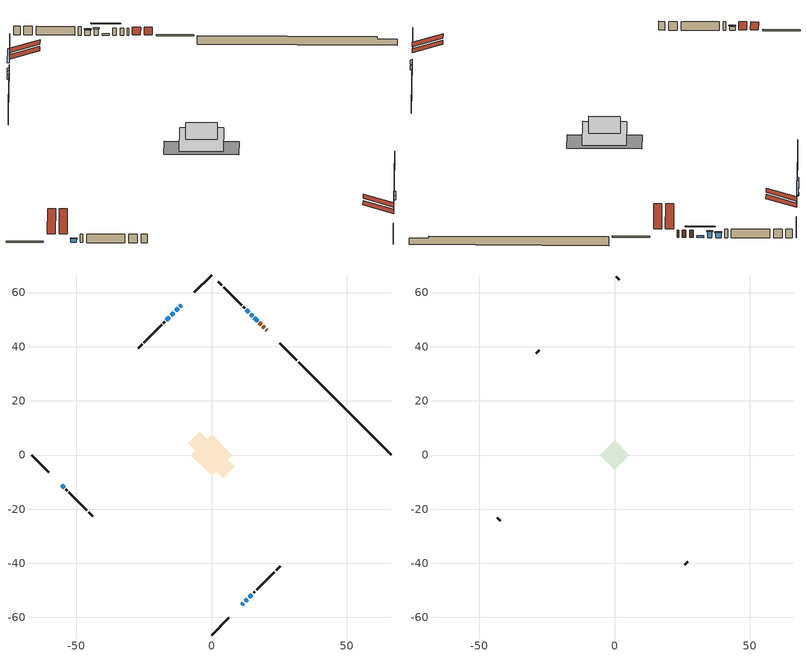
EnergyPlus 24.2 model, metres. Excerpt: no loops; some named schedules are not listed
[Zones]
conditioned space
 floor adiabatic (AdiabaticFloorConstruction): -7.62,0 0,7.62 7.62,0 0,-7.62 z0.52
 floor foundation (Slab1 construction): -8.57,4.3 -4.3,8.57 8.57,-4.3 4.3,-8.57 z-1.93
 wall outside (RimJoist1 construction): 0,-66.49 6.42,-60.06 / -66.49,0 -60.06,-6.42 / 0,66.49 -6.42,60.06 / 31.56,34.93 25.14,41.35 z0.52:0.82
 wall outside (AdiabaticWallConstruction 1): 20.4,46.08 20.17,46.32 / 19.52,46.97 18.94,47.54 / 18.29,48.2 17.7,48.79 z0.52:2.55
 wall outside (AdiabaticWallConstruction): 11.16,-55.33 11.73,-54.76 z0.52:1.74; 12.39,-54.1 13.29,-53.2 / -13.86,52.63 -14.88,51.61 z0.52:2.17; -55.33,-11.16 -54.43,-12.06 / -12.3,54.19 -13.2,53.29 z0.52:1.59; 17.05,49.44 15.86,50.63 z0.52:1; -11.16,55.33 -11.65,54.84 z0.52:1.89; 15.2,51.28 14.45,52.04 z0.52:2.22; 13.79,52.7 12.89,53.6 z0.52:1.97; -15.54,50.95 -16.63,49.85 z0.52:2.58; 13.94,-52.55 14.88,-51.61 z0.52:2.02
 wall outside (Wall1 construction): 15.53,-50.95 16.01,-50.48 / -53.77,-12.72 -53.29,-13.19 / -17.29,49.2 -17.77,48.72 / 12.24,54.25 11.76,54.73 z0.52:2.96
 wall outside (Wall2 construction): 16.67,-49.82 23.25,-43.23 / -52.64,-13.85 -46.05,-20.44 / -18.43,48.06 -25.01,41.48 / 11.1,55.39 4.52,61.97 z0.52:2.96
 wall outside (Wall3 construction): 23.91,-42.58 25.36,-41.13 / -45.4,-21.09 -43.95,-22.54 / -25.67,40.82 -27.12,39.37 / 3.86,62.63 2.41,64.08 z0.52:2.96
 wall foundation (FoundationWall1 construction): 32.22,34.27,-1.93 32.22,34.27,0.52 63.06,3.43,0.52 63.06,3.43,-0.19 66.49,0,-0.19 66.49,0,-1.93
 window (WindowConstruction 8): 11.16,-55.33 11.73,-54.76 z0.52:1.74
 window (WindowConstruction 6): 12.39,-54.1 13.28,-53.2 z0.52:2.17
 window (WindowConstruction 7): -55.33,-11.16 -54.43,-12.06 z0.52:1.59
 window (WindowConstruction 9): 17.05,49.44 15.86,50.63 z0.52:1
 window (WindowConstruction 10): -11.16,55.33 -11.65,54.84 z0.52:1.89
 window (WindowConstruction): 15.2,51.29 14.45,52.04 z0.52:2.22
 window (WindowConstruction 1): 13.79,52.7 12.89,53.6 z0.52:1.97
 window (WindowConstruction 2): -12.3,54.19 -13.2,53.29 z0.52:1.59
 window (WindowConstruction 3): -13.86,52.63 -14.88,51.61 z0.52:2.17
 window (WindowConstruction 4): -15.54,50.95 -16.63,49.86 z0.52:2.58
 window (WindowConstruction 5): 13.94,-52.55 14.88,-51.61 z0.52:2.02
 door (Door): 20.4,46.09 20.17,46.32 z0.52:2.55
 door (Door 1): 19.52,46.97 18.94,47.54 z0.52:2.55
 door (Door 2): 18.29,48.2 17.7,48.78 z0.52:2.55
 ceiling adiabatic (AdiabaticFloorConstruction): 0,-7.62 7.62,0 0,7.62 -7.62,0 z0.52
 roof outside (Roof2 construction): 10.5,-55.98,2.96 5.26,-50.74,5.43 3.88,-52.12,5.43 9.12,-57.37,2.96; -55.98,-10.5,2.96 -50.74,-5.26,5.43 -52.12,-3.88,5.43 -57.37,-9.12,2.96; -10.5,55.98,2.96 -5.26,50.74,5.43 -3.88,52.12,5.43 -9.12,57.37,2.96; 21.06,45.43,2.96 15.81,40.18,5.43 17.2,38.8,5.43 22.44,44.05,2.96
attic - vented
 floor to conditioned space (Floor1 construction Reversed): -5.39,0 0,5.39 5.39,0 0,-5.39 z2.96
 wall outside (Wall4 construction): 26.02,-40.47 27.11,-39.38 / -43.29,-23.2 -42.19,-24.29 / -27.77,38.71 -28.87,37.62 / 1.75,64.74 0.66,65.83 z0.52:2.96
 roof outside (Roof1 construction): 8.46,-58.02,2.96 3.22,-52.78,5.43 1.84,-54.16,5.43 7.08,-59.41,2.96; -58.02,-8.46,2.96 -52.78,-3.22,5.43 -54.16,-1.84,5.43 -59.41,-7.08,2.96; -8.46,58.02,2.96 -3.22,52.78,5.43 -1.84,54.16,5.43 -7.08,59.41,2.96; 23.1,43.39,2.96 17.85,38.14,5.43 19.24,36.76,5.43 24.48,42.01,2.96
shading: 13.43,-53.06 12.24,-54.24 12.53,-54.54 13.72,-53.35 z2.37; -54.29,-12.2 -55.47,-11.02 -55.76,-11.31 -54.58,-12.49 z1.79; 13.86,52.63 19.05,47.44 19.34,47.73 14.15,52.92 z3.83; -13.65,52.84 -9.16,57.33 -9.45,57.62 -13.94,53.13 z4.72; 14.31,52.18 15.35,51.14 15.64,51.43 14.6,52.47 z2.42; 12.75,53.74 13.93,52.55 14.22,52.85 13.04,54.03 z2.17; -13.34,53.15 -12.16,54.33 -12.45,54.62 -13.63,53.44 z1.79; -15.02,51.46 -13.72,52.77 -14.01,53.06 -15.31,51.76 z2.37; -16.78,49.71 -15.4,51.09 -15.69,51.38 -17.07,50 z2.78; 15.02,-51.47 13.8,-52.69 14.09,-52.98 15.31,-51.76 z2.22
[Building]
Building 1: Terrain=Suburbs
[Site:Location]
Toronto City Centre_ON: Latitude {deg}=43.63; Longitude {deg}=-79.39; Time Zone {hr}=-5; Elevation {m}=77; Keep Site Location Information=Yes
[Site:GroundTemperature:Shallow]
5.01852, 3.26908, 3.12898, 3.95918, 7.29196, 10.6092, 13.4851, 15.3069, 15.4617, 13.9799, 11.1774, 7.9619
[Site:WaterMainsTemperature]
Calculation Method=Schedule; Temperature Schedule=mains temperature schedule
[Material] Roughness=Rough; Thermal Absorptance=0.9
Name | Thickness {m} | Conductivity {W/m-K} | Density {kg/m3} | Specific Heat {J/kg-K} | Solar Absorptance | Visible Absorptance
asphalt or fiberglass shingles | 0.00635 | 0.162714 | 1121.4 | 1465.45 | 0.4 | 0.4
ceiling loosefill ins | 0.169333 | 0.0480833 | 16.02 | 1046.75 | 0.7 | 0.7
ceiling stud and cavity | 0.1397 | 0.0947875 | 65.682 | 1177.47 | 0.7 | 0.7
concrete 4.0 in. | 0.1016 | 1.803125 | 2242.8 | 837.4 | 0.7 | 0.7
concrete 8.0 in. | 0.2032 | 1.803125 | 2242.8 | 837.4 | 0.7 | 0.7
door material | 0.04445 | 0.053851 | 512.64 | 1214.23 | 0.7 | 0.7
door material 1 | 0.04445 | 0.188738 | 512.64 | 1214.23 | 0.7 | 0.7
exterior vertical ins | 0.0307014 | 0.029427 | 32.04 | 1214.23 | 0.7 | 0.7
floor covering | 0.0127 | 0.0433444 | 54.468 | 1339.84 | 0.6 | 0.6
floor rigid ins; wall rigid ins 1 | 0.512978 | 0.029427 | 32.04 | 1214.23 | 0.7 | 0.7
floor stud and cavity | 0.1397 | 1.75129 | 37.0049 | 1207.88 | 0.7 | 0.7
furniture material conditioned space 1 | 0.1524 | 0.115458 | 640.8 | 1214.23 | 0.6 | 0.6
gypsum board | 0.0127 | 0.160291 | 801 | 837.4 | 0.6 | 0.6
gypsum board 1 | 0.0127 | 0.160291 | 801 | 837.4 | 0.7 | 0.7
osb sheathing 0.5 in. | 0.0127 | 0.115458 | 512.64 | 1214.23 | 0.7 | 0.7
osb sheathing 0.75 in. | 0.01905 | 0.115458 | 512.64 | 1214.23 | 0.7 | 0.7
osb sheathing 2.0 in. | 0.0508 | 0.115458 | 512.64 | 1214.23 | 0.7 | 0.7
rim joist rigid ins; roof rigid ins; wall rigid ins | 0.051816 | 0.029427 | 32.04 | 1214.23 | 0.7 | 0.7
rim joist stud and cavity | 0.0508 | 0.035201 | 125.044 | 1163.47 | 0.6 | 0.6
roof stud and cavity | 0.2032 | 0.16976 | 78.34581 | 1123.46 | 0.7 | 0.7
wall stud and cavity | 0.1397 | 0.415402 | 139.0536 | 1170.24 | 0.7 | 0.7
wall stud and cavity 1 | 0.1397 | 0.160606 | 139.0536 | 1170.24 | 0.7 | 0.7
wall stud and cavity 2 | 0.1397 | 0.0766553 | 139.0536 | 1170.24 | 0.7 | 0.7
wall stud and cavity 3 | 0.0889 | 6.1454 | 50.32683 | 1063.81 | 0.6 | 0.6
wall stud and cavity 4 | 0.0889 | 0.380278 | 52.3479 | 1209.89 | 0.7 | 0.7
wall stud and cavity 5 | 0.0889 | 0.391764 | 83.0341 | 1211.67 | 0.7 | 0.7
wood siding | 0.0254 | 0.102417 | 544.68 | 1172.36 | 0.4 | 0.4
wood siding 1 | 0.00254 | 0.102417 | 544.68 | 1172.36 | 0.4 | 0.4
wood siding 2; wood siding 3; wood siding 4 | 0.0254 | 0.102417 | 544.68 | 1172.36 | 0.7 | 0.7
[WindowMaterial:SimpleGlazingSystem]
Name | U-Factor {W/m2-K} | Solar Heat Gain Coefficient
WindowMaterial | 2.43075 | 0.49
WindowMaterial 1 | 2.21442 | 0.58
WindowMaterial 10 | 2.44551 | 0.49
WindowMaterial 2 | 2.37454 | 0.52
WindowMaterial 3 | 2.26723 | 0.57
WindowMaterial 4 | 2.71068 | 0.58
WindowMaterial 5 | 2.36432 | 0.52
WindowMaterial 6 | 2.19682 | 0.58
WindowMaterial 7 | 2.26495 | 0.56
WindowMaterial 8 | 2.963916 | 0.63
WindowMaterial 9 | 2.64765 | 0.39
[Construction]
AdiabaticFloorConstruction: floor stud and cavity, floor rigid ins, osb sheathing 0.75 in., floor covering
AdiabaticWallConstruction: wood siding 3, wall rigid ins 1, wall stud and cavity 4, gypsum board
AdiabaticWallConstruction 1: wood siding 4, wall rigid ins 1, wall stud and cavity 4, gypsum board
Door; Door 1: door material
Door 2: door material 1
Floor1 construction Reversed: gypsum board, ceiling stud and cavity, ceiling loosefill ins
FoundationWall1 construction: concrete 8.0 in., gypsum board 1
furniture construction conditioned space 1: furniture material conditioned space 1
PartitionWallConstruction: gypsum board, wall stud and cavity 5, gypsum board
RimJoist1 construction: wood siding 2, rim joist rigid ins, osb sheathing 2.0 in., rim joist stud and cavity
Roof1 construction: asphalt or fiberglass shingles
Roof2 construction: asphalt or fiberglass shingles, roof rigid ins, osb sheathing 0.75 in., roof stud and cavity, gypsum board
Slab1 construction: concrete 4.0 in.
Wall1 construction: wood siding, wall rigid ins, osb sheathing 0.5 in., wall stud and cavity, gypsum board
Wall2 construction: wood siding, wall rigid ins, osb sheathing 0.5 in., wall stud and cavity 1, gypsum board
Wall3 construction: wood siding, osb sheathing 0.5 in., wall stud and cavity 2, gypsum board
Wall4 construction: wood siding 1, wall stud and cavity 3
WindowConstruction: WindowMaterial
WindowConstruction 1: WindowMaterial 1
WindowConstruction 10: WindowMaterial 10
WindowConstruction 2: WindowMaterial 2
WindowConstruction 3: WindowMaterial 3
WindowConstruction 4: WindowMaterial 4
WindowConstruction 5: WindowMaterial 5
WindowConstruction 6: WindowMaterial 6
WindowConstruction 7: WindowMaterial 7
WindowConstruction 8: WindowMaterial 8
WindowConstruction 9: WindowMaterial 9
[Zone] Multiplier=1; Part of Total Floor Area=Yes
Name | Volume {m3}
attic - vented | 23.2864
conditioned space | 621
[Space]
Name | Zone | Volume {m3}
attic - vented 1 | attic - vented | 23.2864
conditioned space 1 | conditioned space | 621
[ZoneInfiltration:EffectiveLeakageArea]
infil attic - vented 1: Zone or Space=attic - vented 1; Schedule=Always On Discrete; Effective Air Leakage Area {cm2}=2442.53; Stack Coefficient=0.000341517; Wind Coefficient=1.24861e-05
[ZoneMixing]
whole house fan mix: Zone or Space=attic - vented; Schedule=Always On Continuous; Design Flow Rate Calculation Method=Flow/Zone; Design Flow Rate {m3/s}=0; Source Zone or Space=conditioned space
[SurfaceProperty:ExposedFoundationPerimeter]
Slab1: Exposed Perimeter Calculation Method=TotalExposedPerimeter; Total Exposed Perimeter {m}=48.463
[InternalMass] Zone or ZoneList=conditioned space; Space or SpaceList=conditioned space 1
Name | Construction | Surface Area {m2}
furniture mass conditioned space 1 | furniture construction conditioned space 1 | 90.3239
partition wall mass | PartitionWallConstruction | 225.81
[Lights]
interior lighting: Zone or ZoneList or Space or SpaceList=conditioned space 1; Schedule=interior lighting schedule; Design Level Calculation Method=LightingLevel; Lighting Level {W}=343.2; Return Air Fraction=0; Fraction Radiant=0.6; Fraction Visible=0.2; Fraction Replaceable=1
[People]
occupants: Zone or ZoneList or Space or SpaceList=conditioned space 1; Number of People Schedule=occupants schedule; Number of People Calculation Method=People; Number of People=3; Fraction Radiant=0.314171; Sensible Heat Fraction=0.56303; Activity Level Schedule=occupants activity schedule; Carbon Dioxide Generation Rate {m3/s-W}=0; Enable ASHRAE 55 Comfort Warnings=No; Mean Radiant Temperature Calculation Type=EnclosureAveraged
[ElectricEquipment] Zone or ZoneList or Space or SpaceList=conditioned space 1; Design Level Calculation Method=EquipmentLevel
Name | Schedule | Design Level {W} | Fraction Latent | Fraction Radiant | Fraction Lost
clothes dryer | clothes dryer schedule | 140.772 | 0.015 | 0.081 | 0.85
clothes washer | clothes washer schedule | 32.1985 | 0.03 | 0.162 | 0.7
cooking range | cooking range schedule | 215.147 | 0.08 | 0.432 | 0.2
dishwasher | dishwasher schedule | 66.8632 | 0.3 | 0.18 | 0.4
fridge | fridge schedule | 72.9452 | 0 | 0.6 | 0
mech vent bath fan 0 | mech vent bath fan 0 schedule | 50.2 | 0 | 0 | 1
mech vent bath fan 1 | mech vent bath fan 1 schedule | 50.2 | 0 | 0 | 1
mech vent house fan | mech vent house fan schedule | 0 | 0 | 0 | 1
mech vent house fan cfis | mech vent house fan cfis schedule | 0 | 0 | 0 | 0
mech vent range fan 0 | mech vent range fan 0 schedule | 57 | 0 | 0 | 1
misc plug loads | misc plug loads schedule | 494.7 | 0.045 | 0.513 | 0.1
whole house fan | Always On Discrete | 0 | 0 | 0 | 1
[OtherEquipment] Zone or ZoneList or Space or SpaceList=conditioned space 1; Design Level Calculation Method=EquipmentLevel
Name | Fuel Type | Schedule | Design Level {W} | Fraction Latent | Fraction Radiant | Fraction Lost
clothes dryer 1 | Electricity | clothes dryer schedule | 0 | 0.015 | 0.081 | 0.85
cooking range 1 | Electricity | cooking range schedule | 0 | 0.08 | 0.432 | 0.2
general water use latent | None | general water use schedule | 62.594 | 1 | 0 | 0
general water use sensible | None | general water use schedule | -61.6891 | 0 | 0.6 | 0
mech vent house fan latent load | None | Always On Discrete | 0 | 1 | 0 | 0
mech vent house fan sensible load | None | Always On Discrete | 0 | 0 | 0 | 0
water heater energy adjustment1 | NaturalGas | Always On Discrete | 0.01 | 0 | 0 | 1
[ZoneInfiltration:DesignFlowRate] Zone or ZoneList or Space or SpaceList=conditioned space 1; Schedule=Always On Discrete; Design Flow Rate Calculation Method=Flow/Zone; Design Flow Rate {m3/s}=0
infil flow; natural vent flow; whole house fan flow
[Foundation:Kiva]
Foundation Kiva 1: Initial Indoor Air Temperature {C}=18; Wall Height Above Grade {m}=0.520019; Wall Depth Below Slab {m}=0.2032; Custom Block Material Name 1=exterior vertical ins; Custom Block Depth 1 {m}=2.45001; Custom Block X Position 1 {m}=0.2159; Custom Block Z Position 1 {m}=0
[Foundation:Kiva:Settings]
Soil Conductivity {W/m-K}=0.849921; Soil Density {kg/m3}=1842.3; Soil Specific Heat {J/kg-K}=418.7; Ground Solar Absorptivity=0.9; Ground Thermal Absorptivity=0.9; Ground Surface Roughness {m}=0.03; Far-Field Width {m}=40; Deep-Ground Boundary Condition=ZeroFlux; Deep-Ground Depth {m}=40; Minimum Cell Dimension {m}=0.2; Maximum Cell Growth Coefficient=3; Simulation Timestep=Timestep
[Exterior:Lights]
exterior lighting: Schedule=exterior lighting schedule; Design Level {W}=75.6
[Schedule:Constant]
Name | Hourly Value
Always On Continuous; mech vent house fan schedule; mech vent house fan cfis schedule; Always On Discrete | 1
occupants activity schedule | 117.228
fridge schedule | 0
[Schedule:Week:Daily]
interior lighting schedule Week Rule - Jan1-Jan27: interior lighting schedule day, interior lighting schedule day, interior lighting schedule day, interior lighting schedule day, interior lighting schedule day, interior lighting schedule day, interior lighting schedule day, interior lighting schedule default day, interior lighting schedule default day, interior lighting schedule default day, interior lighting schedule default day, interior lighting schedule default day
interior lighting schedule Week Rule - Jan28-Feb3: interior lighting schedule day, interior lighting schedule day, interior lighting schedule day, interior lighting schedule day, interior lighting schedule day 1, interior lighting schedule day 1, interior lighting schedule day 1, interior lighting schedule default day, interior lighting schedule default day, interior lighting schedule default day, interior lighting schedule default day, interior lighting schedule default day
interior lighting schedule Week Rule - Feb4-Feb24: interior lighting schedule day 1, interior lighting schedule day 1, interior lighting schedule day 1, interior lighting schedule day 1, interior lighting schedule day 1, interior lighting schedule day 1, interior lighting schedule day 1, interior lighting schedule default day, interior lighting schedule default day, interior lighting schedule default day, interior lighting schedule default day, interior lighting schedule default day
interior lighting schedule Week Rule - Feb25-Mar3: interior lighting schedule day 1, interior lighting schedule day 1, interior lighting schedule day 1, interior lighting schedule day 1, interior lighting schedule day 2, interior lighting schedule day 2, interior lighting schedule day 2, interior lighting schedule default day, interior lighting schedule default day, interior lighting schedule default day, interior lighting schedule default day, interior lighting schedule default day
interior lighting schedule Week Rule - Mar4-Mar31: interior lighting schedule day 2, interior lighting schedule day 2, interior lighting schedule day 2, interior lighting schedule day 2, interior lighting schedule day 2, interior lighting schedule day 2, interior lighting schedule day 2, interior lighting schedule default day, interior lighting schedule default day, interior lighting schedule default day, interior lighting schedule default day, interior lighting schedule default day
interior lighting schedule Week Rule - Apr1-Apr28: interior lighting schedule day 3, interior lighting schedule day 3, interior lighting schedule day 3, interior lighting schedule day 3, interior lighting schedule day 3, interior lighting schedule day 3, interior lighting schedule day 3, interior lighting schedule default day, interior lighting schedule default day, interior lighting schedule default day, interior lighting schedule default day, interior lighting schedule default day
interior lighting schedule Week Rule - Apr29-May5: interior lighting schedule day 3, interior lighting schedule day 3, interior lighting schedule day 4, interior lighting schedule day 4, interior lighting schedule day 4, interior lighting schedule day 4, interior lighting schedule day 4, interior lighting schedule default day, interior lighting schedule default day, interior lighting schedule default day, interior lighting schedule default day, interior lighting schedule default day
interior lighting schedule Week Rule - May6-May26: interior lighting schedule day 4, interior lighting schedule day 4, interior lighting schedule day 4, interior lighting schedule day 4, interior lighting schedule day 4, interior lighting schedule day 4, interior lighting schedule day 4, interior lighting schedule default day, interior lighting schedule default day, interior lighting schedule default day, interior lighting schedule default day, interior lighting schedule default day
interior lighting schedule Week Rule - May27-Jun2: interior lighting schedule day 4, interior lighting schedule day 4, interior lighting schedule day 4, interior lighting schedule day 4, interior lighting schedule day 4, interior lighting schedule day 5, interior lighting schedule day 5, interior lighting schedule default day, interior lighting schedule default day, interior lighting schedule default day, interior lighting schedule default day, interior lighting schedule default day
interior lighting schedule Week Rule - Jun3-Jun30: interior lighting schedule day 5, interior lighting schedule day 5, interior lighting schedule day 5, interior lighting schedule day 5, interior lighting schedule day 5, interior lighting schedule day 5, interior lighting schedule day 5, interior lighting schedule default day, interior lighting schedule default day, interior lighting schedule default day, interior lighting schedule default day, interior lighting schedule default day
interior lighting schedule Week Rule - Jul1-Jul28: interior lighting schedule day 6, interior lighting schedule day 6, interior lighting schedule day 6, interior lighting schedule day 6, interior lighting schedule day 6, interior lighting schedule day 6, interior lighting schedule day 6, interior lighting schedule default day, interior lighting schedule default day, interior lighting schedule default day, interior lighting schedule default day, interior lighting schedule default day
interior lighting schedule Week Rule - Jul29-Aug4: interior lighting schedule day 6, interior lighting schedule day 6, interior lighting schedule day 6, interior lighting schedule day 7, interior lighting schedule day 7, interior lighting schedule day 7, interior lighting schedule day 7, interior lighting schedule default day, interior lighting schedule default day, interior lighting schedule default day, interior lighting schedule default day, interior lighting schedule default day
interior lighting schedule Week Rule - Aug5-Aug25: interior lighting schedule day 7, interior lighting schedule day 7, interior lighting schedule day 7, interior lighting schedule day 7, interior lighting schedule day 7, interior lighting schedule day 7, interior lighting schedule day 7, interior lighting schedule default day, interior lighting schedule default day, interior lighting schedule default day, interior lighting schedule default day, interior lighting schedule default day
interior lighting schedule Week Rule - Aug26-Sep1: interior lighting schedule day 7, interior lighting schedule day 7, interior lighting schedule day 7, interior lighting schedule day 7, interior lighting schedule day 7, interior lighting schedule day 7, interior lighting schedule day 8, interior lighting schedule default day, interior lighting schedule default day, interior lighting schedule default day, interior lighting schedule default day, interior lighting schedule default day
interior lighting schedule Week Rule - Sep2-Sep29: interior lighting schedule day 8, interior lighting schedule day 8, interior lighting schedule day 8, interior lighting schedule day 8, interior lighting schedule day 8, interior lighting schedule day 8, interior lighting schedule day 8, interior lighting schedule default day, interior lighting schedule default day, interior lighting schedule default day, interior lighting schedule default day, interior lighting schedule default day
interior lighting schedule Week Rule - Sep30-Oct6: interior lighting schedule day 8, interior lighting schedule day 9, interior lighting schedule day 9, interior lighting schedule day 9, interior lighting schedule day 9, interior lighting schedule day 9, interior lighting schedule day 9, interior lighting schedule default day, interior lighting schedule default day, interior lighting schedule default day, interior lighting schedule default day, interior lighting schedule default day
interior lighting schedule Week Rule - Oct7-Oct27: interior lighting schedule day 9, interior lighting schedule day 9, interior lighting schedule day 9, interior lighting schedule day 9, interior lighting schedule day 9, interior lighting schedule day 9, interior lighting schedule day 9, interior lighting schedule default day, interior lighting schedule default day, interior lighting schedule default day, interior lighting schedule default day, interior lighting schedule default day
interior lighting schedule Week Rule - Oct28-Nov3: interior lighting schedule day 9, interior lighting schedule day 9, interior lighting schedule day 9, interior lighting schedule day 9, interior lighting schedule day 10, interior lighting schedule day 10, interior lighting schedule day 10, interior lighting schedule default day, interior lighting schedule default day, interior lighting schedule default day, interior lighting schedule default day, interior lighting schedule default day
interior lighting schedule Week Rule - Nov4-Nov24: interior lighting schedule day 10, interior lighting schedule day 10, interior lighting schedule day 10, interior lighting schedule day 10, interior lighting schedule day 10, interior lighting schedule day 10, interior lighting schedule day 10, interior lighting schedule default day, interior lighting schedule default day, interior lighting schedule default day, interior lighting schedule default day, interior lighting schedule default day
interior lighting schedule Week Rule - Nov25-Dec1: interior lighting schedule day 10, interior lighting schedule day 10, interior lighting schedule day 10, interior lighting schedule day 10, interior lighting schedule day 10, interior lighting schedule day 10, interior lighting schedule day 11, interior lighting schedule default day, interior lighting schedule default day, interior lighting schedule default day, interior lighting schedule default day, interior lighting schedule default day
interior lighting schedule Week Rule - Dec2-Dec31: interior lighting schedule day 11, interior lighting schedule day 11, interior lighting schedule day 11, interior lighting schedule day 11, interior lighting schedule day 11, interior lighting schedule day 11, interior lighting schedule day 11, interior lighting schedule default day, interior lighting schedule default day, interior lighting schedule default day, interior lighting schedule default day, interior lighting schedule default day
occupants schedule Week Rule - Jan1-Dec31: occupants schedule day, occupants schedule day, occupants schedule day, occupants schedule day, occupants schedule day, occupants schedule day, occupants schedule day, occupants schedule default day, occupants schedule default day, occupants schedule default day, occupants schedule default day, occupants schedule default day
clothes dryer schedule Week Rule - Jan1-Dec31: clothes dryer schedule day, clothes dryer schedule day, clothes dryer schedule day, clothes dryer schedule day, clothes dryer schedule day, clothes dryer schedule day, clothes dryer schedule day, clothes dryer schedule default day, clothes dryer schedule default day, clothes dryer schedule default day, clothes dryer schedule default day, clothes dryer schedule default day
clothes washer schedule Week Rule - Jan1-Dec31: clothes washer schedule day, clothes washer schedule day, clothes washer schedule day, clothes washer schedule day, clothes washer schedule day, clothes washer schedule day, clothes washer schedule day, clothes washer schedule default day, clothes washer schedule default day, clothes washer schedule default day, clothes washer schedule default day, clothes washer schedule default day
cooking range schedule Week Rule - Jan1-Dec31: cooking range schedule day, cooking range schedule day, cooking range schedule day, cooking range schedule day, cooking range schedule day, cooking range schedule day, cooking range schedule day, cooking range schedule default day, cooking range schedule default day, cooking range schedule default day, cooking range schedule default day, cooking range schedule default day
dishwasher schedule Week Rule - Jan1-Dec31: dishwasher schedule day, dishwasher schedule day, dishwasher schedule day, dishwasher schedule day, dishwasher schedule day, dishwasher schedule day, dishwasher schedule day, dishwasher schedule default day, dishwasher schedule default day, dishwasher schedule default day, dishwasher schedule default day, dishwasher schedule default day
mech vent bath fan 0 schedule Week Rule - Jan1-Dec31: mech vent bath fan 0 schedule day, mech vent bath fan 0 schedule day, mech vent bath fan 0 schedule day, mech vent bath fan 0 schedule day, mech vent bath fan 0 schedule day, mech vent bath fan 0 schedule day, mech vent bath fan 0 schedule day, mech vent bath fan 0 schedule default day, mech vent bath fan 0 schedule default day, mech vent bath fan 0 schedule default day, mech vent bath fan 0 schedule default day, mech vent bath fan 0 schedule default day
mech vent bath fan 1 schedule Week Rule - Jan1-Dec31: mech vent bath fan 1 schedule day, mech vent bath fan 1 schedule day, mech vent bath fan 1 schedule day, mech vent bath fan 1 schedule day, mech vent bath fan 1 schedule day, mech vent bath fan 1 schedule day, mech vent bath fan 1 schedule day, mech vent bath fan 1 schedule default day, mech vent bath fan 1 schedule default day, mech vent bath fan 1 schedule default day, mech vent bath fan 1 schedule default day, mech vent bath fan 1 schedule default day
mech vent range fan 0 schedule Week Rule - Jan1-Dec31: mech vent range fan 0 schedule day, mech vent range fan 0 schedule day, mech vent range fan 0 schedule day, mech vent range fan 0 schedule day, mech vent range fan 0 schedule day, mech vent range fan 0 schedule day, mech vent range fan 0 schedule day, mech vent range fan 0 schedule default day, mech vent range fan 0 schedule default day, mech vent range fan 0 schedule default day, mech vent range fan 0 schedule default day, mech vent range fan 0 schedule default day
misc plug loads schedule Week Rule - Jan1-Dec31: misc plug loads schedule day, misc plug loads schedule day, misc plug loads schedule day, misc plug loads schedule day, misc plug loads schedule day, misc plug loads schedule day, misc plug loads schedule day, misc plug loads schedule default day, misc plug loads schedule default day, misc plug loads schedule default day, misc plug loads schedule default day, misc plug loads schedule default day
general water use schedule Week Rule - Jan1-Dec31: general water use schedule day, general water use schedule day, general water use schedule day, general water use schedule day, general water use schedule day, general water use schedule day, general water use schedule day, general water use schedule default day, general water use schedule default day, general water use schedule default day, general water use schedule default day, general water use schedule default day
exterior lighting schedule Week Rule - Jan1-Jan27: exterior lighting schedule day, exterior lighting schedule day, exterior lighting schedule day, exterior lighting schedule day, exterior lighting schedule day, exterior lighting schedule day, exterior lighting schedule day, exterior lighting schedule default day, exterior lighting schedule default day, exterior lighting schedule default day, exterior lighting schedule default day, exterior lighting schedule default day
exterior lighting schedule Week Rule - Jan28-Feb3: exterior lighting schedule day, exterior lighting schedule day, exterior lighting schedule day, exterior lighting schedule day, exterior lighting schedule day 1, exterior lighting schedule day 1, exterior lighting schedule day 1, exterior lighting schedule default day, exterior lighting schedule default day, exterior lighting schedule default day, exterior lighting schedule default day, exterior lighting schedule default day
exterior lighting schedule Week Rule - Feb4-Feb24: exterior lighting schedule day 1, exterior lighting schedule day 1, exterior lighting schedule day 1, exterior lighting schedule day 1, exterior lighting schedule day 1, exterior lighting schedule day 1, exterior lighting schedule day 1, exterior lighting schedule default day, exterior lighting schedule default day, exterior lighting schedule default day, exterior lighting schedule default day, exterior lighting schedule default day
exterior lighting schedule Week Rule - Feb25-Mar3: exterior lighting schedule day 1, exterior lighting schedule day 1, exterior lighting schedule day 1, exterior lighting schedule day 1, exterior lighting schedule day 2, exterior lighting schedule day 2, exterior lighting schedule day 2, exterior lighting schedule default day, exterior lighting schedule default day, exterior lighting schedule default day, exterior lighting schedule default day, exterior lighting schedule default day
exterior lighting schedule Week Rule - Mar4-Mar31: exterior lighting schedule day 2, exterior lighting schedule day 2, exterior lighting schedule day 2, exterior lighting schedule day 2, exterior lighting schedule day 2, exterior lighting schedule day 2, exterior lighting schedule day 2, exterior lighting schedule default day, exterior lighting schedule default day, exterior lighting schedule default day, exterior lighting schedule default day, exterior lighting schedule default day
exterior lighting schedule Week Rule - Apr1-Apr28: exterior lighting schedule day 3, exterior lighting schedule day 3, exterior lighting schedule day 3, exterior lighting schedule day 3, exterior lighting schedule day 3, exterior lighting schedule day 3, exterior lighting schedule day 3, exterior lighting schedule default day, exterior lighting schedule default day, exterior lighting schedule default day, exterior lighting schedule default day, exterior lighting schedule default day
exterior lighting schedule Week Rule - Apr29-May5: exterior lighting schedule day 3, exterior lighting schedule day 3, exterior lighting schedule day 4, exterior lighting schedule day 4, exterior lighting schedule day 4, exterior lighting schedule day 4, exterior lighting schedule day 4, exterior lighting schedule default day, exterior lighting schedule default day, exterior lighting schedule default day, exterior lighting schedule default day, exterior lighting schedule default day
exterior lighting schedule Week Rule - May6-May26: exterior lighting schedule day 4, exterior lighting schedule day 4, exterior lighting schedule day 4, exterior lighting schedule day 4, exterior lighting schedule day 4, exterior lighting schedule day 4, exterior lighting schedule day 4, exterior lighting schedule default day, exterior lighting schedule default day, exterior lighting schedule default day, exterior lighting schedule default day, exterior lighting schedule default day
exterior lighting schedule Week Rule - May27-Jun2: exterior lighting schedule day 4, exterior lighting schedule day 4, exterior lighting schedule day 4, exterior lighting schedule day 4, exterior lighting schedule day 4, exterior lighting schedule day 5, exterior lighting schedule day 5, exterior lighting schedule default day, exterior lighting schedule default day, exterior lighting schedule default day, exterior lighting schedule default day, exterior lighting schedule default day
exterior lighting schedule Week Rule - Jun3-Jun30: exterior lighting schedule day 5, exterior lighting schedule day 5, exterior lighting schedule day 5, exterior lighting schedule day 5, exterior lighting schedule day 5, exterior lighting schedule day 5, exterior lighting schedule day 5, exterior lighting schedule default day, exterior lighting schedule default day, exterior lighting schedule default day, exterior lighting schedule default day, exterior lighting schedule default day
exterior lighting schedule Week Rule - Jul1-Jul28: exterior lighting schedule day 6, exterior lighting schedule day 6, exterior lighting schedule day 6, exterior lighting schedule day 6, exterior lighting schedule day 6, exterior lighting schedule day 6, exterior lighting schedule day 6, exterior lighting schedule default day, exterior lighting schedule default day, exterior lighting schedule default day, exterior lighting schedule default day, exterior lighting schedule default day
exterior lighting schedule Week Rule - Jul29-Aug4: exterior lighting schedule day 6, exterior lighting schedule day 6, exterior lighting schedule day 6, exterior lighting schedule day 7, exterior lighting schedule day 7, exterior lighting schedule day 7, exterior lighting schedule day 7, exterior lighting schedule default day, exterior lighting schedule default day, exterior lighting schedule default day, exterior lighting schedule default day, exterior lighting schedule default day
exterior lighting schedule Week Rule - Aug5-Aug25: exterior lighting schedule day 7, exterior lighting schedule day 7, exterior lighting schedule day 7, exterior lighting schedule day 7, exterior lighting schedule day 7, exterior lighting schedule day 7, exterior lighting schedule day 7, exterior lighting schedule default day, exterior lighting schedule default day, exterior lighting schedule default day, exterior lighting schedule default day, exterior lighting schedule default day
[Schedule:Year]
interior lighting schedule: interior lighting schedule Week Rule - Jan1-Jan27, 1, 1, 1, 27, interior lighting schedule Week Rule - Jan28-Feb3, 1, 28, 2, 3, interior lighting schedule Week Rule - Feb4-Feb24, 2, 4, 2, 24, interior lighting schedule Week Rule - Feb25-Mar3, 2, 25, 3, 3, interior lighting schedule Week Rule - Mar4-Mar31, 3, 4, 3, 31, interior lighting schedule Week Rule - Apr1-Apr28, 4, 1, 4, 28, interior lighting schedule Week Rule - Apr29-May5, 4, 29, 5, 5, interior lighting schedule Week Rule - May6-May26, 5, 6, 5, 26, interior lighting schedule Week Rule - May27-Jun2, 5, 27, 6, 2, interior lighting schedule Week Rule - Jun3-Jun30, 6, 3, 6, 30, interior lighting schedule Week Rule - Jul1-Jul28, 7, 1, 7, 28, interior lighting schedule Week Rule - Jul29-Aug4, 7, 29, 8, 4, interior lighting schedule Week Rule - Aug5-Aug25, 8, 5, 8, 25, interior lighting schedule Week Rule - Aug26-Sep1, 8, 26, 9, 1, interior lighting schedule Week Rule - Sep2-Sep29, 9, 2, 9, 29, interior lighting schedule Week Rule - Sep30-Oct6, 9, 30, 10, 6, interior lighting schedule Week Rule - Oct7-Oct27, 10, 7, 10, 27, interior lighting schedule Week Rule - Oct28-Nov3, 10, 28, 11, 3, interior lighting schedule Week Rule - Nov4-Nov24, 11, 4, 11, 24, interior lighting schedule Week Rule - Nov25-Dec1, 11, 25, 12, 1, interior lighting schedule Week Rule - Dec2-Dec31, 12, 2, 12, 31
occupants schedule: occupants schedule Week Rule - Jan1-Dec31, 1, 1, 12, 31
clothes dryer schedule: clothes dryer schedule Week Rule - Jan1-Dec31, 1, 1, 12, 31
clothes washer schedule: clothes washer schedule Week Rule - Jan1-Dec31, 1, 1, 12, 31
cooking range schedule: cooking range schedule Week Rule - Jan1-Dec31, 1, 1, 12, 31
dishwasher schedule: dishwasher schedule Week Rule - Jan1-Dec31, 1, 1, 12, 31
mech vent bath fan 0 schedule: mech vent bath fan 0 schedule Week Rule - Jan1-Dec31, 1, 1, 12, 31
mech vent bath fan 1 schedule: mech vent bath fan 1 schedule Week Rule - Jan1-Dec31, 1, 1, 12, 31
mech vent range fan 0 schedule: mech vent range fan 0 schedule Week Rule - Jan1-Dec31, 1, 1, 12, 31
misc plug loads schedule: misc plug loads schedule Week Rule - Jan1-Dec31, 1, 1, 12, 31
general water use schedule: general water use schedule Week Rule - Jan1-Dec31, 1, 1, 12, 31
exterior lighting schedule: exterior lighting schedule Week Rule - Jan1-Jan27, 1, 1, 1, 27, exterior lighting schedule Week Rule - Jan28-Feb3, 1, 28, 2, 3, exterior lighting schedule Week Rule - Feb4-Feb24, 2, 4, 2, 24, exterior lighting schedule Week Rule - Feb25-Mar3, 2, 25, 3, 3, exterior lighting schedule Week Rule - Mar4-Mar31, 3, 4, 3, 31, exterior lighting schedule Week Rule - Apr1-Apr28, 4, 1, 4, 28, exterior lighting schedule Week Rule - Apr29-May5, 4, 29, 5, 5, exterior lighting schedule Week Rule - May6-May26, 5, 6, 5, 26, exterior lighting schedule Week Rule - May27-Jun2, 5, 27, 6, 2, exterior lighting schedule Week Rule - Jun3-Jun30, 6, 3, 6, 30, exterior lighting schedule Week Rule - Jul1-Jul28, 7, 1, 7, 28, exterior lighting schedule Week Rule - Jul29-Aug4, 7, 29, 8, 4, exterior lighting schedule Week Rule - Aug5-Aug25, 8, 5, 8, 25, exterior lighting schedule Week Rule - Aug26-Sep1, 8, 26, 9, 1, exterior lighting schedule Week Rule - Sep2-Sep29, 9, 2, 9, 29, exterior lighting schedule Week Rule - Sep30-Oct6, 9, 30, 10, 6, exterior lighting schedule Week Rule - Oct7-Oct27, 10, 7, 10, 27, exterior lighting schedule Week Rule - Oct28-Nov3, 10, 28, 11, 3, exterior lighting schedule Week Rule - Nov4-Nov24, 11, 4, 11, 24, exterior lighting schedule Week Rule - Nov25-Dec1, 11, 25, 12, 1, exterior lighting schedule Week Rule - Dec2-Dec31, 12, 2, 12, 31
[Schedule:Compact]
mains temperature schedule: Through: 01/01, For: AllDays, Until: 24:00, 8.80333, Through: 01/02, For: AllDays, Until: 24:00, 8.74333, Through: 01/03, For: AllDays, Until: 24:00, 8.68389, Through: 01/04, For: AllDays, Until: 24:00, 8.62611, Through: 01/05, For: AllDays, Until: 24:00, 8.56944, Through: 01/06, For: AllDays, Until: 24:00, 8.51389, Through: 01/07, For: AllDays, Until: 24:00, 8.45944, Through: 01/08, For: AllDays, Until: 24:00, 8.40611, Through: 01/09, For: AllDays, Until: 24:00, 8.35389, Through: 01/10, For: AllDays, Until: 24:00, 8.30278, Through: 01/11, For: AllDays, Until: 24:00, 8.25333, Through: 01/12, For: AllDays, Until: 24:00, 8.205, Through: 01/13, For: AllDays, Until: 24:00, 8.15778, Through: 01/14, For: AllDays, Until: 24:00, 8.11222, Through: 01/15, For: AllDays, Until: 24:00, 8.06778, Through: 01/16, For: AllDays, Until: 24:00, 8.02444, Through: 01/17, For: AllDays, Until: 24:00, 7.98222, Through: 01/18, For: AllDays, Until: 24:00, 7.94167, Through: 01/19, For: AllDays, Until: 24:00, 7.90222, Through: 01/20, For: AllDays, Until: 24:00, 7.86444, Through: 01/21, For: AllDays, Until: 24:00, 7.82778, Through: 01/22, For: AllDays, Until: 24:00, 7.79278, Through: 01/23, For: AllDays, Until: 24:00, 7.75889, Through: 01/24, For: AllDays, Until: 24:00, 7.72667, Through: 01/25, For: AllDays, Until: 24:00, 7.69556, Through: 01/26, For: AllDays, Until: 24:00, 7.66611, Through: 01/27, For: AllDays, Until: 24:00, 7.63778, Through: 01/28, For: AllDays, Until: 24:00, 7.61111, Through: 01/29, For: AllDays, Until: 24:00, 7.58556, Through: 01/30, For: AllDays, Until: 24:00, 7.56167, Through: 01/31, For: AllDays, Until: 24:00, 7.53944, Through: 02/01, For: AllDays, Until: 24:00, 7.51833, Through: 02/02, For: AllDays, Until: 24:00, 7.49889, Through: 02/03, For: AllDays, Until: 24:00, 7.48111, Through: 02/04, For: AllDays, Until: 24:00, 7.46444, Through: 02/05, For: AllDays, Until: 24:00, 7.44944, Through: 02/06, For: AllDays, Until: 24:00, 7.43556, Through: 02/07, For: AllDays, Until: 24:00, 7.42333, Through: 02/08, For: AllDays, Until: 24:00, 7.41278, Through: 02/09, For: AllDays, Until: 24:00, 7.40389, Through: 02/10, For: AllDays, Until: 24:00, 7.39611, Through: 02/11, For: AllDays, Until: 24:00, 7.39, Through: 02/12, For: AllDays, Until: 24:00, 7.38556, Through: 02/13, For: AllDays, Until: 24:00, 7.38222, Through: 02/14, For: AllDays, Until: 24:00, 7.38056, Through: 02/15, For: AllDays, Until: 24:00, 7.38056, Through: 02/16, For: AllDays, Until: 24:00, 7.38222, Through: 02/17, For: AllDays, Until: 24:00, 7.385, Through: 02/18, For: AllDays, Until: 24:00, 7.38944, Through: 02/19, For: AllDays, Until: 24:00, 7.395, Through: 02/20, For: AllDays, Until: 24:00, 7.40278, Through: 02/21, For: AllDays, Until: 24:00, 7.41167, Through: 02/22, For: AllDays, Until: 24:00, 7.42222, Through: 02/23, For: AllDays, Until: 24:00, 7.43389, Through: 02/24, For: AllDays, Until: 24:00, 7.44722, Through: 02/25, For: AllDays, Until: 24:00, 7.46222, Through: 02/26, For: AllDays, Until: 24:00, 7.47833, Through: 02/27, For: AllDays, Until: 24:00, 7.49611, Through: 02/28, For: AllDays, Until: 24:00, 7.51556, Through: 03/01, For: AllDays, Until: 24:00, 7.53667, Through: 03/02, For: AllDays, Until: 24:00, 7.55889, Through: 03/03, For: AllDays, Until: 24:00, 7.58222, Through: 03/04, For: AllDays, Until: 24:00, 7.60722, Through: 03/05, For: AllDays, Until: 24:00, 7.63389, Through: 03/06, For: AllDays, Until: 24:00, 7.66222, Through: 03/07, For: AllDays, Until: 24:00, 7.69111, Through: 03/08, For: AllDays, Until: 24:00, 7.72222, Through: 03/09, For: AllDays, Until: 24:00, 7.75444, Through: 03/10, For: AllDays, Until: 24:00, 7.78778, Through: 03/11, For: AllDays, Until: 24:00, 7.82278, Through: 03/12, For: AllDays, Until: 24:00, 7.85944, Through: 03/13, For: AllDays, Until: 24:00, 7.89722, Through: 03/14, For: AllDays, Until: 24:00, 7.93611, Through: 03/15, For: AllDays, Until: 24:00, 7.97667, Through: 03/16, For: AllDays, Until: 24:00, 8.01833, Through: 03/17, For: AllDays, Until: 24:00, 8.06167, Through: 03/18, For: AllDays, Until: 24:00, 8.10611, Through: 03/19, For: AllDays, Until: 24:00, 8.15167, Through: 03/20, For: AllDays, Until: 24:00, 8.19833, Through: 03/21, For: AllDays, Until: 24:00, 8.24667, Through: 03/22, For: AllDays, Until: 24:00, 8.29611, Through: 03/23, For: AllDays, Until: 24:00, 8.34667, Through: 03/24, For: AllDays, Until: 24:00, 8.39889, Through: 03/25, For: AllDays, Until: 24:00, 8.45167, Through: 03/26, For: AllDays, Until: 24:00, 8.50611, Through: 03/27, For: AllDays, Until: 24:00, 8.56167, Through: 03/28, For: AllDays, Until: 24:00, 8.61833, Through: 03/29, For: AllDays, Until: 24:00, 8.67611, Through: 03/30, For: AllDays, Until: 24:00, 8.735, Through: 03/31, For: AllDays, Until: 24:00, 8.795, Through: 04/01, For: AllDays, Until: 24:00, 8.85611, Through: 04/02, For: AllDays, Until: 24:00, 8.91833, Through: 04/03, For: AllDays, Until: 24:00, 8.98167, Through: 04/04, For: AllDays, Until: 24:00, 9.04556, Through: 04/05, For: AllDays, Until: 24:00, 9.11111, Through: 04/06, For: AllDays, Until: 24:00, 9.17722, Through: 04/07, For: AllDays, Until: 24:00, 9.24444, Through: 04/08, For: AllDays, Until: 24:00, 9.31222, Through: 04/09, For: AllDays, Until: 24:00, 9.38167, Through: 04/10, For: AllDays, Until: 24:00, 9.45167, Through: 04/11, For: AllDays, Until: 24:00, 9.52222, Through: 04/12, For: AllDays, Until: 24:00, 9.59444, Through: 04/13, For: AllDays, Until: 24:00, 9.66667, Through: 04/14, For: AllDays, Until: 24:00, 9.74, Through: 04/15, For: AllDays, Until: 24:00, 9.81444, Through: 04/16, For: AllDays, Until: 24:00, 9.88944, Through: 04/17, For: AllDays, Until: 24:00, 9.96556, Through: 04/18, For: AllDays, Until: 24:00, 10.0417, Through: 04/19, For: AllDays, Until: 24:00, 10.1189, Through: 04/20, For: AllDays, Until: 24:00, 10.1972, Through: 04/21, For: AllDays, Until: 24:00, 10.2756, Through: 04/22, For: AllDays, Until: 24:00, 10.355, Through: 04/23, For: AllDays, Until: 24:00, 10.435, Through: 04/24, For: AllDays, Until: 24:00, 10.515, Through: 04/25, For: AllDays, Until: 24:00, 10.5961, Through: 04/26, For: AllDays, Until: 24:00, 10.6778, Through: 04/27, For: AllDays, Until: 24:00, 10.76, Through: 04/28, For: AllDays, Until: 24:00, 10.8428, Through: 04/29, For: AllDays, Until: 24:00, 10.9261, Through: 04/30, For: AllDays, Until: 24:00, 11.0094, Through: 05/01, For: AllDays, Until: 24:00, 11.0933, Through: 05/02, For: AllDays, Until: 24:00, 11.1778, Through: 05/03, For: AllDays, Until: 24:00, 11.2628, Through: 05/04, For: AllDays, Until: 24:00, 11.3478, Through: 05/05, For: AllDays, Until: 24:00, 11.4333, Through: 05/06, For: AllDays, Until: 24:00, 11.5189, Through: 05/07, For: AllDays, Until: 24:00, 11.605, Through: 05/08, For: AllDays, Until: 24:00, 11.6917, Through: 05/09, For: AllDays, Until: 24:00, 11.7778, Through: 05/10, For: AllDays, Until: 24:00, 11.865, Through: 05/11, For: AllDays, Until: 24:00, 11.9517, Through: 05/12, For: AllDays, Until: 24:00, 12.0389, Through: 05/13, For: AllDays, Until: 24:00, 12.1261, Through: 05/14, For: AllDays, Until: 24:00, 12.2133, Through: 05/15, For: AllDays, Until: 24:00, 12.3006, Through: 05/16, For: AllDays, Until: 24:00, 12.3883, Through: 05/17, For: AllDays, Until: 24:00, 12.4756, Through: 05/18, For: AllDays, Until: 24:00, 12.5628, Through: 05/19, For: AllDays, Until: 24:00, 12.6506, Through: 05/20, For: AllDays, Until: 24:00, 12.7378, Through: 05/21, For: AllDays, Until: 24:00, 12.825, Through: 05/22, For: AllDays, Until: 24:00, 12.9122, Through: 05/23, For: AllDays, Until: 24:00, 12.9994, Through: 05/24, For: AllDays, Until: 24:00, 13.0861, Through: 05/25, For: AllDays, Until: 24:00, 13.1728, Through: 05/26, For: AllDays, Until: 24:00, 13.2594, Through: 05/27, For: AllDays, Until: 24:00, 13.3456, Through: 05/28, For: AllDays, Until: 24:00, 13.4317, Through: 05/29, For: AllDays, Until: 24:00, 13.5172, Through: 05/30, For: AllDays, Until: 24:00, 13.6028, Through: 05/31, For: AllDays, Until: 24:00, 13.6878, Through: 06/01, For: AllDays, Until: 24:00, 13.7722, Through: 06/02, For: AllDays, Until: 24:00, 13.8567, Through: 06/03, For: AllDays, Until: 24:00, 13.9406, Through: 06/04, For: AllDays, Until: 24:00, 14.0239, Through: 06/05, For: AllDays, Until: 24:00, 14.1067, Through: 06/06, For: AllDays, Until: 24:00, 14.1894, Through: 06/07, For: AllDays, Until: 24:00, 14.2711, Through: 06/08, For: AllDays, Until: 24:00, 14.3528, Through: 06/09, For: AllDays, Until: 24:00, 14.4339, Through: 06/10, For: AllDays, Until: 24:00, 14.5139, Through: 06/11, For: AllDays, Until: 24:00, 14.5939, Through: 06/12, For: AllDays, Until: 24:00, 14.6728, Through: 06/13, For: AllDays, Until: 24:00, 14.7511, Through: 06/14, For: AllDays, Until: 24:00, 14.8289, Through: 06/15, For: AllDays, Until: 24:00, 14.9061, Through: 06/16, For: AllDays, Until: 24:00, 14.9822, Through: 06/17, For: AllDays, Until: 24:00, 15.0578, Through: 06/18, For: AllDays, Until: 24:00, 15.1328, Through: 06/19, For: AllDays, Until: 24:00, 15.2067, Through: 06/20, For: AllDays, Until: 24:00, 15.28, Through: 06/21, For: AllDays, Until: 24:00, 15.3522, Through: 06/22, For: AllDays, Until: 24:00, 15.4239, Through: 06/23, For: AllDays, Until: 24:00, 15.4944, Through: 06/24, For: AllDays, Until: 24:00, 15.5639, Through: 06/25, For: AllDays, Until: 24:00, 15.6328, Through: 06/26, For: AllDays, Until: 24:00, 15.7006, Through: 06/27, For: AllDays, Until: 24:00, 15.7678, Through: 06/28, For: AllDays, Until: 24:00, 15.8333, Through: 06/29, For: AllDays, Until: 24:00, 15.8983, Through: 06/30, For: AllDays, Until: 24:00, 15.9622, Through: 07/01, For: AllDays, Until: 24:00, 16.025, Through: 07/02, For: AllDays, Until: 24:00, 16.0872, Through: 07/03, For: AllDays, Until: 24:00, 16.1478, Through: 07/04, For: AllDays, Until: 24:00, 16.2072, Through: 07/05, For: AllDays, Until: 24:00, 16.2661, Through: 07/06, For: AllDays, Until: 24:00, 16.3233, Through: 07/07, For: AllDays, Until: 24:00, 16.3794, Through: 07/08, For: AllDays, Until: 24:00, 16.435, Through: 07/09, For: AllDays, Until: 24:00, 16.4889, Through: 07/10, For: AllDays, Until: 24:00, 16.5417, Through: 07/11, For: AllDays, Until: 24:00, 16.5928, Through: 07/12, For: AllDays, Until: 24:00, 16.6433, Through: 07/13, For: AllDays, Until: 24:00, 16.6922, Through: 07/14, For: AllDays, Until: 24:00, 16.74, Through: 07/15, For: AllDays, Until: 24:00, 16.7867, Through: 07/16, For: AllDays, Until: 24:00, 16.8322, Through: 07/17, For: AllDays, Until: 24:00, 16.8761, Through: 07/18, For: AllDays, Until: 24:00, 16.9189, Through: 07/19, For: AllDays, Until: 24:00, 16.96, Through: 07/20, For: AllDays, Until: 24:00, 17, Through: 07/21, For: AllDays, Until: 24:00, 17.0389, Through: 07/22, For: AllDays, Until: 24:00, 17.0761, Through: 07/23, For: AllDays, Until: 24:00, 17.1122, Through: 07/24, For: AllDays, Until: 24:00, 17.1467, Through: 07/25, For: AllDays, Until: 24:00, 17.18, Through: 07/26, For: AllDays, Until: 24:00, 17.2117, Through: 07/27, For: AllDays, Until: 24:00, 17.2422, Through: 07/28, For: AllDays, Until: 24:00, 17.2711, Through: 07/29, For: AllDays, Until: 24:00, 17.2983, Through: 07/30, For: AllDays, Until: 24:00, 17.3244, Through: 07/31, For: AllDays, Until: 24:00, 17.3494, Through: 08/01, For: AllDays, Until: 24:00, 17.3728, Through: 08/02, For: AllDays, Until: 24:00, 17.3944, Through: 08/03, For: AllDays, Until: 24:00, 17.4144, Through: 08/04, For: AllDays, Until: 24:00, 17.4333, Through: 08/05, For: AllDays, Until: 24:00, 17.4506, Through: 08/06, For: AllDays, Until: 24:00, 17.4667, Through: 08/07, For: AllDays, Until: 24:00, 17.4811, Through: 08/08, For: AllDays, Until: 24:00, 17.4939, Through: 08/09, For: AllDays, Until: 24:00, 17.5056, Through: 08/10, For: AllDays, Until: 24:00, 17.5156, Through: 08/11, For: AllDays, Until: 24:00, 17.5239, Through: 08/12, For: AllDays, Until: 24:00, 17.5311, Through: 08/13, For: AllDays, Until: 24:00, 17.5361, Through: 08/14, For: AllDays, Until: 24:00, 17.54, Through: 08/15, For: AllDays, Until: 24:00, 17.5428, Through: 08/16, For: AllDays, Until: 24:00, 17.5439, Through: 08/17, For: AllDays, Until: 24:00, 17.5433, Through: 08/18, For: AllDays, Until: 24:00, 17.5411, Through: 08/19, For: AllDays, Until: 24:00, 17.5372, Through: 08/20, For: AllDays, Until: 24:00, 17.5322, Through: 08/21, For: AllDays, Until: 24:00, 17.5256, Through: 08/22, For: AllDays, Until: 24:00, 17.5178, Through: 08/23, For: AllDays, Until: 24:00, 17.5083, Through: 08/24, For: AllDays, Until: 24:00, 17.4972, Through: 08/25, For: AllDays, Until: 24:00, 17.4844, Through: 08/26, For: AllDays, Until: 24:00, 17.4706, Through: 08/27, For: AllDays, Until: 24:00, 17.455, Through: 08/28, For: AllDays, Until: 24:00, 17.4378, Through: 08/29, For: AllDays, Until: 24:00, 17.4194, Through: 08/30, For: AllDays, Until: 24:00, 17.3994, Through: 08/31, For: AllDays, Until: 24:00, 17.3778, Through: 09/01, For: AllDays, Until: 24:00, 17.355, Through: 09/02, For: AllDays, Until: 24:00, 17.3311, Through: 09/03, For: AllDays, Until: 24:00, 17.305, Through: 09/04, For: AllDays, Until: 24:00, 17.2778, Through: 09/05, For: AllDays, Until: 24:00, 17.2494, Through: 09/06, For: AllDays, Until: 24:00, 17.2194, Through: 09/07, For: AllDays, Until: 24:00, 17.1878, Through: 09/08, For: AllDays, Until: 24:00, 17.155, Through: 09/09, For: AllDays, Until: 24:00, 17.1206, Through: 09/10, For: AllDays, Until: 24:00, 17.085, Through: 09/11, For: AllDays, Until: 24:00, 17.0483, Through: 09/12, For: AllDays, Until: 24:00, 17.01, Through: 09/13, For: AllDays, Until: 24:00, 16.97, Through: 09/14, For: AllDays, Until: 24:00, 16.9289, Through: 09/15, For: AllDays, Until: 24:00, 16.8867, Through: 09/16, For: AllDays, Until: 24:00, 16.8428, Through: 09/17, For: AllDays, Until: 24:00, 16.7983, Through: 09/18, For: AllDays, Until: 24:00, 16.7517, Through: 09/19, For: AllDays, Until: 24:00, 16.7044, Through: 09/20, For: AllDays, Until: 24:00, 16.6556, Through: 09/21, For: AllDays, Until: 24:00, 16.6056, Through: 09/22, For: AllDays, Until: 24:00, 16.5544, Through: 09/23, For: AllDays, Until: 24:00, 16.5017, Through: 09/24, For: AllDays, Until: 24:00, 16.4483, Through: 09/25, For: AllDays, Until: 24:00, 16.3933, Through: 09/26, For: AllDays, Until: 24:00, 16.3372, Through: 09/27, For: AllDays, Until: 24:00, 16.2806, Through: 09/28, For: AllDays, Until: 24:00, 16.2222, Through: 09/29, For: AllDays, Until: 24:00, 16.1628, Through: 09/30, For: AllDays, Until: 24:00, 16.1022, Through: 10/01, For: AllDays, Until: 24:00, 16.0406, Through: 10/02, For: AllDays, Until: 24:00, 15.9778, Through: 10/03, For: AllDays, Until: 24:00, 15.9144, Through: 10/04, For: AllDays, Until: 24:00, 15.8494, Through: 10/05, For: AllDays, Until: 24:00, 15.7839, Through: 10/06, For: AllDays, Until: 24:00, 15.7172, Through: 10/07, For: AllDays, Until: 24:00, 15.6494, Through: 10/08, For: AllDays, Until: 24:00, 15.5811, Through: 10/09, For: AllDays, Until: 24:00, 15.5117, Through: 10/10, For: AllDays, Until: 24:00, 15.4411, Through: 10/11, For: AllDays, Until: 24:00, 15.37, Through: 10/12, For: AllDays, Until: 24:00, 15.2978, Through: 10/13, For: AllDays, Until: 24:00, 15.225, Through: 10/14, For: AllDays, Until: 24:00, 15.1511, Through: 10/15, For: AllDays, Until: 24:00, 15.0767, Through: 10/16, For: AllDays, Until: 24:00, 15.0011, Through: 10/17, For: AllDays, Until: 24:00, 14.925, Through: 10/18, For: AllDays, Until: 24:00, 14.8483, Through: 10/19, For: AllDays, Until: 24:00, 14.7706, Through: 10/20, For: AllDays, Until: 24:00, 14.6922, Through: 10/21, For: AllDays, Until: 24:00, 14.6133, Through: 10/22, For: AllDays, Until: 24:00, 14.5339, Through: 10/23, For: AllDays, Until: 24:00, 14.4539, Through: 10/24, For: AllDays, Until: 24:00, 14.3728, Through: 10/25, For: AllDays, Until: 24:00, 14.2917, Through: 10/26, For: AllDays, Until: 24:00, 14.21, Through: 10/27, For: AllDays, Until: 24:00, 14.1272, Through: 10/28, For: AllDays, Until: 24:00, 14.0444, Through: 10/29, For: AllDays, Until: 24:00, 13.9611, Through: 10/30, For: AllDays, Until: 24:00, 13.8772, Through: 10/31, For: AllDays, Until: 24:00, 13.7933, Through: 11/01, For: AllDays, Until: 24:00, 13.7089, Through: 11/02, For: AllDays, Until: 24:00, 13.6239, Through: 11/03, For: AllDays, Until: 24:00, 13.5383, Through: 11/04, For: AllDays, Until: 24:00, 13.4528, Through: 11/05, For: AllDays, Until: 24:00, 13.3667, Through: 11/06, For: AllDays, Until: 24:00, 13.2806, Through: 11/07, For: AllDays, Until: 24:00, 13.1944, Through: 11/08, For: AllDays, Until: 24:00, 13.1078, Through: 11/09, For: AllDays, Until: 24:00, 13.0206, Through: 11/10, For: AllDays, Until: 24:00, 12.9339, Through: 11/11, For: AllDays, Until: 24:00, 12.8467, Through: 11/12, For: AllDays, Until: 24:00, 12.7594, Through: 11/13, For: AllDays, Until: 24:00, 12.6722, Through: 11/14, For: AllDays, Until: 24:00, 12.5844, Through: 11/15, For: AllDays, Until: 24:00, 12.4972, Through: 11/16, For: AllDays, Until: 24:00, 12.41, Through: 11/17, For: AllDays, Until: 24:00, 12.3222, Through: 11/18, For: AllDays, Until: 24:00, 12.235, Through: 11/19, For: AllDays, Until: 24:00, 12.1478, Through: 11/20, For: AllDays, Until: 24:00, 12.0606, Through: 11/21, For: AllDays, Until: 24:00, 11.9733, Through: 11/22, For: AllDays, Until: 24:00, 11.8861, Through: 11/23, For: AllDays, Until: 24:00, 11.7994, Through: 11/24, For: AllDays, Until: 24:00, 11.7128, Through: 11/25, For: AllDays, Until: 24:00, 11.6267, Through: 11/26, For: AllDays, Until: 24:00, 11.5406, Through: 11/27, For: AllDays, Until: 24:00, 11.4544, Through: 11/28, For: AllDays, Until: 24:00, 11.3689, Through: 11/29, For: AllDays, Until: 24:00, 11.2839, Through: 11/30, For: AllDays, Until: 24:00, 11.1989, Through: 12/01, For: AllDays, Until: 24:00, 11.1144, Through: 12/02, For: AllDays, Until: 24:00, 11.03, Through: 12/03, For: AllDays, Until: 24:00, 10.9467, Through: 12/04, For: AllDays, Until: 24:00, 10.8633, Through: 12/05, For: AllDays, Until: 24:00, 10.7806, Through: 12/06, For: AllDays, Until: 24:00, 10.6983, Through: 12/07, For: AllDays, Until: 24:00, 10.6167, Through: 12/08, For: AllDays, Until: 24:00, 10.5356, Through: 12/09, For: AllDays, Until: 24:00, 10.4544, Through: 12/10, For: AllDays, Until: 24:00, 10.3744, Through: 12/11, For: AllDays, Until: 24:00, 10.295, Through: 12/12, For: AllDays, Until: 24:00, 10.2167, Through: 12/13, For: AllDays, Until: 24:00, 10.1383, Through: 12/14, For: AllDays, Until: 24:00, 10.0611, Through: 12/15, For: AllDays, Until: 24:00, 9.98444, Through: 12/16, For: AllDays, Until: 24:00, 9.90833, Through: 12/17, For: AllDays, Until: 24:00, 9.83278, Through: 12/18, For: AllDays, Until: 24:00, 9.75833, Through: 12/19, For: AllDays, Until: 24:00, 9.685, Through: 12/20, For: AllDays, Until: 24:00, 9.61222, Through: 12/21, For: AllDays, Until: 24:00, 9.54, Through: 12/22, For: AllDays, Until: 24:00, 9.46889, Through: 12/23, For: AllDays, Until: 24:00, 9.39889, Through: 12/24, For: AllDays, Until: 24:00, 9.32944, Through: 12/25, For: AllDays, Until: 24:00, 9.26111, Through: 12/26, For: AllDays, Until: 24:00, 9.19389, Through: 12/27, For: AllDays, Until: 24:00, 9.12722, Through: 12/28, For: AllDays, Until: 24:00, 9.06167, Through: 12/29, For: AllDays, Until: 24:00, 8.99722, Through: 12/30, For: AllDays, Until: 24:00, 8.93389, Through: 12/31, For: AllDays, Until: 24:00, 8.87111
